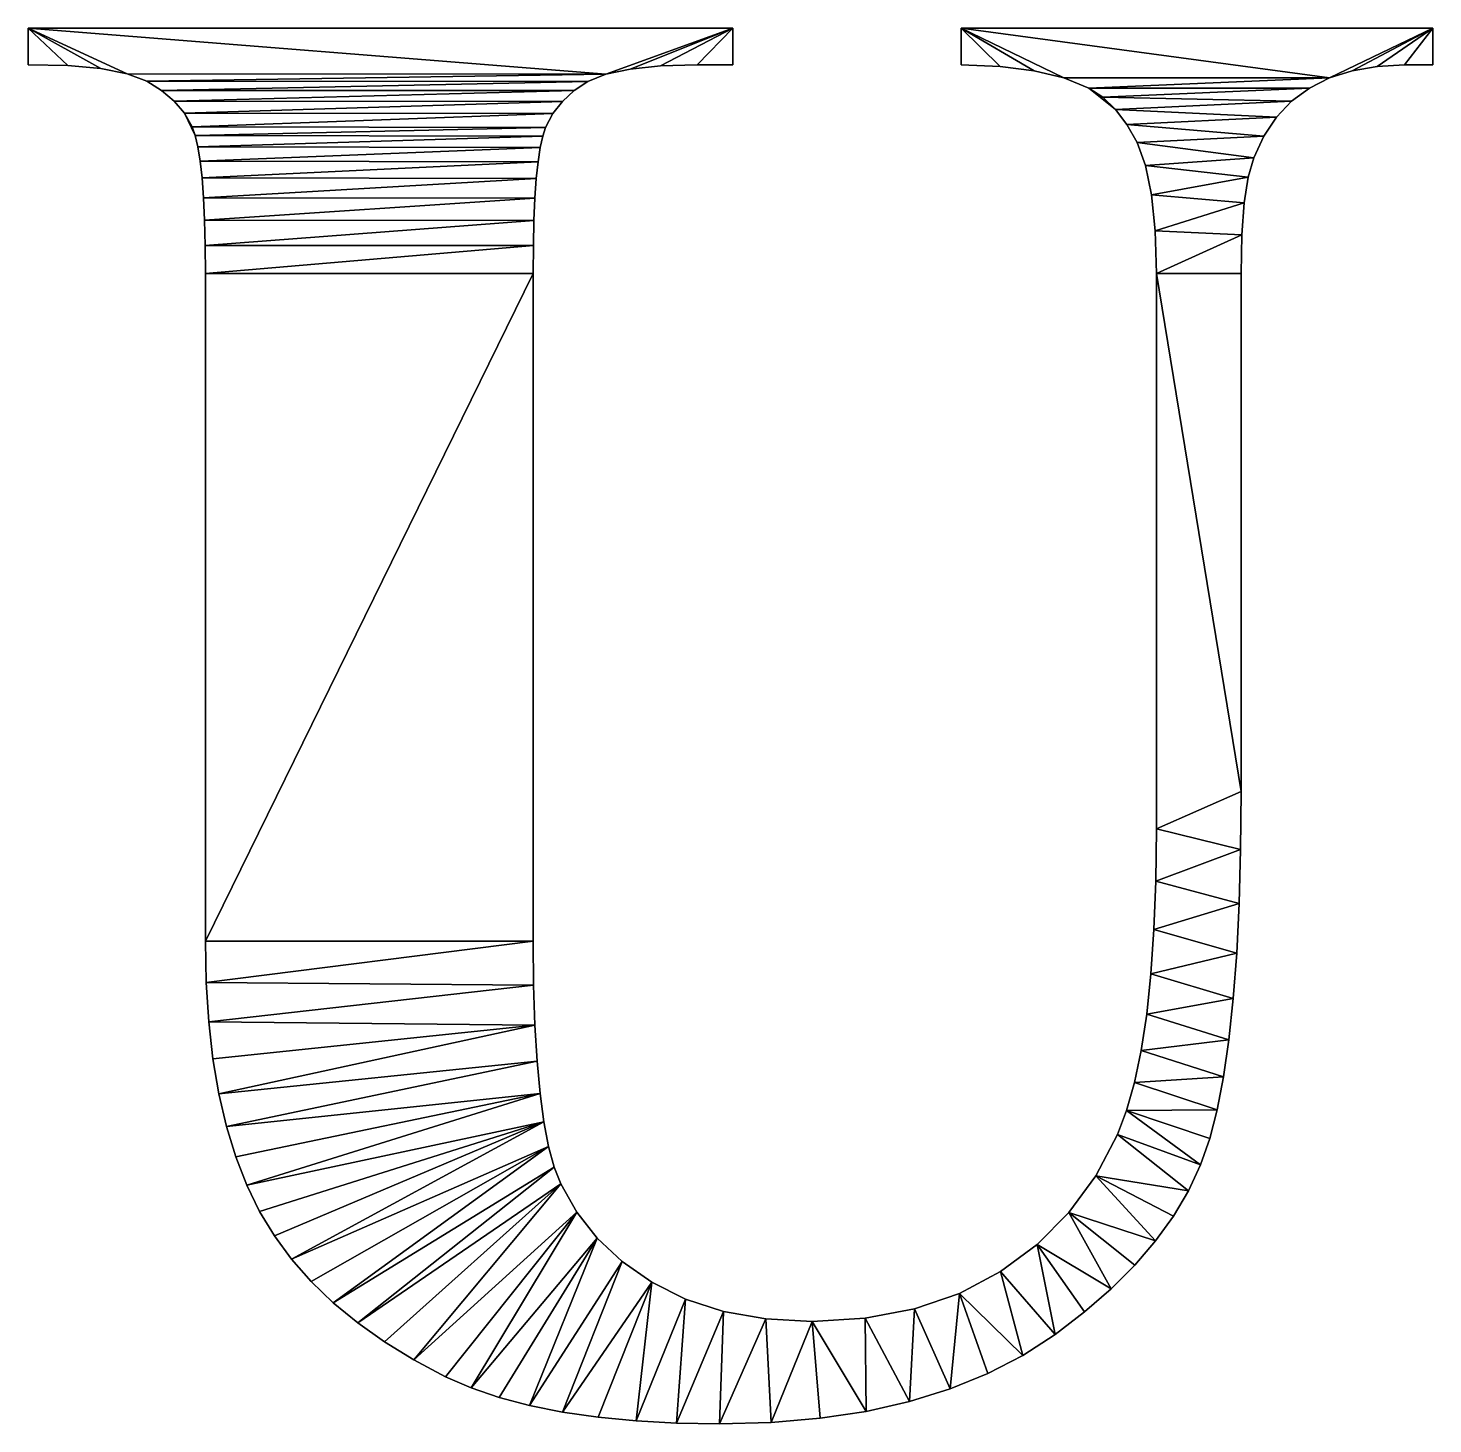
# Model space of a CAD drawing. Header units: metres. Extents: x 0.033 to 0.993, y -0.021 to 0.933.
import ezdxf

# ---------------------------------------------------------------- set-up
doc = ezdxf.new("R2010")
doc.units = ezdxf.units.M

msp = doc.modelspace()

# ---------------------------------------------------------------- meshes
at = {"layer": 'Armanisoft_0', "linetype": 'CONTINUOUS'}
mesh = msp.add_polyface(dxfattribs=at)
corners = [(0.46512, 0.907063), (0.514482, 0.932927), (0.490271, 0.907774), (0.444258, 0.904928), (0.427684, 0.90137), (0.032774, 0.932927), (0.144946, 0.865314), (0.391582, 0.874438), (0.386581, 0.864956), (0.139622, 0.874653), (0.398052, 0.882837), (0.147059, 0.859443), (0.132667, 0.882983), (0.40599, 0.890154), (0.124083, 0.890304), (0.415398, 0.896388), (0.113868, 0.896615), (0.100526, 0.901667), (0.082564, 0.905211), (0.05998, 0.907247), (0.032774, 0.907774), (0.46512, 0.907063, 0.229421), (0.490271, 0.907774, 0.229421), (0.514482, 0.932927, 0.229421), (0.444258, 0.904928, 0.229421), (0.427684, 0.90137, 0.229421), (0.032774, 0.932927, 0.229421), (0.144946, 0.865314, 0.229421), (0.386581, 0.864956, 0.229421), (0.391582, 0.874438, 0.229421), (0.139622, 0.874653, 0.229421), (0.398052, 0.882837, 0.229421), (0.147059, 0.859443, 0.229421), (0.132667, 0.882983, 0.229421), (0.40599, 0.890154, 0.229421), (0.124083, 0.890304, 0.229421), (0.415398, 0.896388, 0.229421), (0.113868, 0.896615, 0.229421), (0.100526, 0.901667, 0.229421), (0.082564, 0.905211, 0.229421), (0.05998, 0.907247, 0.229421), (0.032774, 0.907774, 0.229421), (0.514482, 0.932927), (0.032774, 0.932927), (0.032774, 0.932927, 0.229421), (0.514482, 0.932927, 0.229421), (0.46512, 0.907063), (0.490271, 0.907774), (0.490271, 0.907774, 0.229421), (0.46512, 0.907063, 0.229421), (0.444258, 0.904928), (0.444258, 0.904928, 0.229421), (0.427684, 0.90137), (0.427684, 0.90137, 0.229421), (0.415398, 0.896388), (0.415398, 0.896388, 0.229421), (0.40599, 0.890154), (0.40599, 0.890154, 0.229421), (0.398052, 0.882837), (0.398052, 0.882837, 0.229421), (0.391582, 0.874438), (0.391582, 0.874438, 0.229421), (0.386581, 0.864956), (0.386581, 0.864956, 0.229421), (0.139622, 0.874653), (0.144946, 0.865314), (0.144946, 0.865314, 0.229421), (0.139622, 0.874653, 0.229421), (0.132667, 0.882983), (0.132667, 0.882983, 0.229421), (0.124083, 0.890304), (0.124083, 0.890304, 0.229421), (0.113868, 0.896615), (0.113868, 0.896615, 0.229421), (0.100526, 0.901667), (0.100526, 0.901667, 0.229421), (0.082564, 0.905211), (0.082564, 0.905211, 0.229421), (0.05998, 0.907247), (0.05998, 0.907247, 0.229421), (0.032774, 0.907774), (0.032774, 0.907774, 0.229421)]
mesh.append_faces([[corners[k] for k in face] for face in [(0, 1, 2), (3, 1, 0), (4, 5, 1), (4, 1, 3), (6, 7, 8), (9, 10, 7), (9, 7, 6), (9, 6, 11), (12, 13, 10), (12, 10, 9), (14, 15, 13), (14, 13, 12), (16, 4, 15), (16, 15, 14), (17, 5, 4), (17, 4, 16), (18, 5, 17), (19, 5, 18), (20, 5, 19), (21, 22, 23), (24, 21, 23), (25, 23, 26), (25, 24, 23), (27, 28, 29), (30, 29, 31), (30, 27, 29), (30, 32, 27), (33, 31, 34), (33, 30, 31), (35, 34, 36), (35, 33, 34), (37, 36, 25), (37, 35, 36), (38, 25, 26), (38, 37, 25), (39, 38, 26), (40, 39, 26), (41, 40, 26), (42, 43, 44, 45), (46, 47, 48, 49), (50, 46, 49, 51), (52, 50, 51, 53), (54, 52, 53, 55), (56, 54, 55, 57), (58, 56, 57, 59), (60, 58, 59, 61), (62, 60, 61, 63), (64, 65, 66, 67), (68, 64, 67, 69), (70, 68, 69, 71), (72, 70, 71, 73), (74, 72, 73, 75), (76, 74, 75, 77), (78, 76, 77, 79), (80, 78, 79, 81), (43, 80, 81, 44)]])
mesh = msp.add_polyface(dxfattribs=at)
corners = [(0.490271, 0.907774), (0.514482, 0.932927), (0.514482, 0.907774), (0.757903, 0.891878), (0.767429, 0.885634), (0.776114, 0.877346), (0.670732, 0.932927), (0.740812, 0.898832), (0.720587, 0.9038), (0.697226, 0.906781), (0.670732, 0.907774), (0.973713, 0.907774), (0.99314, 0.932927), (0.99314, 0.907774), (0.955011, 0.906781), (0.937939, 0.9038), (0.922499, 0.898832), (0.908689, 0.891878), (0.896574, 0.882936), (0.886217, 0.872008), (0.783956, 0.867014), (0.490271, 0.907774, 0.229421), (0.514482, 0.907774, 0.229421), (0.514482, 0.932927, 0.229421), (0.757903, 0.891878, 0.229421), (0.776114, 0.877346, 0.229421), (0.767429, 0.885634, 0.229421), (0.670732, 0.932927, 0.229421), (0.720587, 0.9038, 0.229421), (0.740812, 0.898832, 0.229421), (0.697226, 0.906781, 0.229421), (0.670732, 0.907774, 0.229421), (0.973713, 0.907774, 0.229421), (0.99314, 0.907774, 0.229421), (0.99314, 0.932927, 0.229421), (0.955011, 0.906781, 0.229421), (0.937939, 0.9038, 0.229421), (0.922499, 0.898832, 0.229421), (0.908689, 0.891878, 0.229421), (0.896574, 0.882936, 0.229421), (0.886217, 0.872008, 0.229421), (0.783956, 0.867014, 0.229421), (0.877618, 0.859095, 0.229421), (0.514482, 0.907774), (0.514482, 0.932927), (0.514482, 0.932927, 0.229421), (0.514482, 0.907774, 0.229421), (0.490271, 0.907774), (0.490271, 0.907774, 0.229421), (0.776114, 0.877346), (0.783956, 0.867014), (0.783956, 0.867014, 0.229421), (0.776114, 0.877346, 0.229421), (0.767429, 0.885634), (0.767429, 0.885634, 0.229421), (0.757903, 0.891878), (0.757903, 0.891878, 0.229421), (0.740812, 0.898832), (0.740812, 0.898832, 0.229421), (0.720587, 0.9038), (0.720587, 0.9038, 0.229421), (0.697226, 0.906781), (0.697226, 0.906781, 0.229421), (0.670732, 0.907774), (0.670732, 0.907774, 0.229421), (0.670732, 0.932927), (0.670732, 0.932927, 0.229421), (0.99314, 0.932927), (0.99314, 0.932927, 0.229421), (0.99314, 0.907774), (0.99314, 0.907774, 0.229421), (0.973713, 0.907774), (0.973713, 0.907774, 0.229421), (0.955011, 0.906781), (0.955011, 0.906781, 0.229421), (0.937939, 0.9038), (0.937939, 0.9038, 0.229421), (0.922499, 0.898832), (0.922499, 0.898832, 0.229421), (0.908689, 0.891878), (0.908689, 0.891878, 0.229421), (0.896574, 0.882936), (0.896574, 0.882936, 0.229421), (0.886217, 0.872008), (0.886217, 0.872008, 0.229421)]
mesh.append_faces([[corners[k] for k in face] for face in [(0, 1, 2), (3, 4, 5), (6, 7, 8), (6, 8, 9), (6, 9, 10), (11, 12, 13), (14, 12, 11), (15, 12, 14), (16, 3, 7), (16, 7, 6), (16, 6, 12), (16, 12, 15), (17, 4, 3), (17, 3, 16), (18, 5, 4), (18, 4, 17), (19, 20, 5), (19, 5, 18), (21, 22, 23), (24, 25, 26), (27, 28, 29), (27, 30, 28), (27, 31, 30), (32, 33, 34), (35, 32, 34), (36, 35, 34), (37, 29, 24), (37, 27, 29), (37, 34, 27), (37, 36, 34), (38, 24, 26), (38, 37, 24), (39, 26, 25), (39, 38, 26), (40, 25, 41), (40, 39, 25), (42, 40, 41), (43, 44, 45, 46), (47, 43, 46, 48), (49, 50, 51, 52), (53, 49, 52, 54), (55, 53, 54, 56), (57, 55, 56, 58), (59, 57, 58, 60), (61, 59, 60, 62), (63, 61, 62, 64), (65, 63, 64, 66), (67, 65, 66, 68), (69, 67, 68, 70), (71, 69, 70, 72), (73, 71, 72, 74), (75, 73, 74, 76), (77, 75, 76, 78), (79, 77, 78, 80), (81, 79, 80, 82), (83, 81, 82, 84)]])
mesh = msp.add_polyface(dxfattribs=at)
corners = [(0.153963, 0.308689), (0.378049, 0.765244), (0.378049, 0.308689), (0.153963, 0.765244), (0.378182, 0.784229), (0.153823, 0.784391), (0.378582, 0.801351), (0.1534, 0.801641), (0.379249, 0.81661), (0.152695, 0.816995), (0.380182, 0.830005), (0.151709, 0.830452), (0.381382, 0.841538), (0.150441, 0.842013), (0.382848, 0.851207), (0.148891, 0.851676), (0.384581, 0.859013), (0.147059, 0.859443), (0.386581, 0.864956), (0.144946, 0.865314), (0.153963, 0.308689, 0.229421), (0.378049, 0.308689, 0.229421), (0.378049, 0.765244, 0.229421), (0.154543, 0.280353, 0.229421), (0.153963, 0.765244, 0.229421), (0.378182, 0.784229, 0.229421), (0.153823, 0.784391, 0.229421), (0.378582, 0.801351, 0.229421), (0.1534, 0.801641, 0.229421), (0.379249, 0.81661, 0.229421), (0.152695, 0.816995, 0.229421), (0.380182, 0.830005, 0.229421), (0.151709, 0.830452, 0.229421), (0.381382, 0.841538, 0.229421), (0.150441, 0.842013, 0.229421), (0.382848, 0.851207, 0.229421), (0.148891, 0.851676, 0.229421), (0.384581, 0.859013, 0.229421), (0.147059, 0.859443, 0.229421), (0.386581, 0.864956, 0.229421), (0.144946, 0.865314, 0.229421), (0.384581, 0.859013), (0.386581, 0.864956), (0.386581, 0.864956, 0.229421), (0.384581, 0.859013, 0.229421), (0.382848, 0.851207), (0.382848, 0.851207, 0.229421), (0.381382, 0.841538), (0.381382, 0.841538, 0.229421), (0.380182, 0.830005), (0.380182, 0.830005, 0.229421), (0.379249, 0.81661), (0.379249, 0.81661, 0.229421), (0.378582, 0.801351), (0.378582, 0.801351, 0.229421), (0.378182, 0.784229), (0.378182, 0.784229, 0.229421), (0.378049, 0.765244), (0.378049, 0.765244, 0.229421), (0.378049, 0.308689), (0.378049, 0.308689, 0.229421), (0.153963, 0.765244), (0.153963, 0.308689), (0.153963, 0.308689, 0.229421), (0.153963, 0.765244, 0.229421), (0.153823, 0.784391), (0.153823, 0.784391, 0.229421), (0.1534, 0.801641), (0.1534, 0.801641, 0.229421), (0.152695, 0.816995), (0.152695, 0.816995, 0.229421), (0.151709, 0.830452), (0.151709, 0.830452, 0.229421), (0.150441, 0.842013), (0.150441, 0.842013, 0.229421), (0.148891, 0.851676), (0.148891, 0.851676, 0.229421), (0.147059, 0.859443), (0.147059, 0.859443, 0.229421), (0.144946, 0.865314), (0.144946, 0.865314, 0.229421)]
mesh.append_faces([[corners[k] for k in face] for face in [(0, 1, 2), (3, 4, 1), (3, 1, 0), (5, 6, 4), (5, 4, 3), (7, 8, 6), (7, 6, 5), (9, 10, 8), (9, 8, 7), (11, 12, 10), (11, 10, 9), (13, 14, 12), (13, 12, 11), (15, 16, 14), (15, 14, 13), (17, 18, 16), (17, 16, 15), (19, 18, 17), (20, 21, 22), (20, 23, 21), (24, 22, 25), (24, 20, 22), (26, 25, 27), (26, 24, 25), (28, 27, 29), (28, 26, 27), (30, 29, 31), (30, 28, 29), (32, 31, 33), (32, 30, 31), (34, 33, 35), (34, 32, 33), (36, 35, 37), (36, 34, 35), (38, 37, 39), (38, 36, 37), (40, 38, 39), (41, 42, 43, 44), (45, 41, 44, 46), (47, 45, 46, 48), (49, 47, 48, 50), (51, 49, 50, 52), (53, 51, 52, 54), (55, 53, 54, 56), (57, 55, 56, 58), (59, 57, 58, 60), (61, 62, 63, 64), (65, 61, 64, 66), (67, 65, 66, 68), (69, 67, 68, 70), (71, 69, 70, 72), (73, 71, 72, 74), (75, 73, 74, 76), (77, 75, 76, 78), (79, 77, 78, 80)]])
mesh = msp.add_polyface(dxfattribs=at)
corners = [(0.877618, 0.859095), (0.790957, 0.854639), (0.783956, 0.867014), (0.886217, 0.872008), (0.870778, 0.844195), (0.796714, 0.839004), (0.866956, 0.830989), (0.800826, 0.818893), (0.864227, 0.813429), (0.803293, 0.794307), (0.862589, 0.791514), (0.804116, 0.765244), (0.862043, 0.765244), (0.862043, 0.411034), (0.804116, 0.385533), (0.861708, 0.371355), (0.803701, 0.34965), (0.860705, 0.334539), (0.802456, 0.316557), (0.859032, 0.300585), (0.877618, 0.859095, 0.229421), (0.783956, 0.867014, 0.229421), (0.790957, 0.854639, 0.229421), (0.870778, 0.844195, 0.229421), (0.796714, 0.839004, 0.229421), (0.866956, 0.830989, 0.229421), (0.800826, 0.818893, 0.229421), (0.864227, 0.813429, 0.229421), (0.803293, 0.794307, 0.229421), (0.862589, 0.791514, 0.229421), (0.804116, 0.765244, 0.229421), (0.862043, 0.765244, 0.229421), (0.862043, 0.411034, 0.229421), (0.804116, 0.385533, 0.229421), (0.861708, 0.371355, 0.229421), (0.803701, 0.34965, 0.229421), (0.860705, 0.334539, 0.229421), (0.802456, 0.316557, 0.229421), (0.859032, 0.300585, 0.229421), (0.800381, 0.286255, 0.229421), (0.802456, 0.316557), (0.800381, 0.286255), (0.800381, 0.286255, 0.229421), (0.802456, 0.316557, 0.229421), (0.803701, 0.34965), (0.803701, 0.34965, 0.229421), (0.804116, 0.385533), (0.804116, 0.385533, 0.229421), (0.804116, 0.765244), (0.804116, 0.765244, 0.229421), (0.803293, 0.794307), (0.803293, 0.794307, 0.229421), (0.800826, 0.818893), (0.800826, 0.818893, 0.229421), (0.796714, 0.839004), (0.796714, 0.839004, 0.229421), (0.790957, 0.854639), (0.790957, 0.854639, 0.229421), (0.783956, 0.867014), (0.783956, 0.867014, 0.229421), (0.877618, 0.859095), (0.886217, 0.872008), (0.886217, 0.872008, 0.229421), (0.877618, 0.859095, 0.229421), (0.870778, 0.844195), (0.870778, 0.844195, 0.229421), (0.866956, 0.830989), (0.866956, 0.830989, 0.229421), (0.864227, 0.813429), (0.864227, 0.813429, 0.229421), (0.862589, 0.791514), (0.862589, 0.791514, 0.229421), (0.862043, 0.765244), (0.862043, 0.765244, 0.229421), (0.862043, 0.411034), (0.862043, 0.411034, 0.229421), (0.861708, 0.371355), (0.861708, 0.371355, 0.229421), (0.860705, 0.334539), (0.860705, 0.334539, 0.229421), (0.859032, 0.300585), (0.859032, 0.300585, 0.229421)]
mesh.append_faces([[corners[k] for k in face] for face in [(0, 1, 2), (0, 2, 3), (4, 5, 1), (4, 1, 0), (6, 7, 5), (6, 5, 4), (8, 9, 7), (8, 7, 6), (10, 11, 9), (10, 9, 8), (12, 11, 10), (13, 14, 11), (13, 11, 12), (15, 16, 14), (15, 14, 13), (17, 18, 16), (17, 16, 15), (19, 18, 17), (20, 21, 22), (23, 22, 24), (23, 20, 22), (25, 24, 26), (25, 23, 24), (27, 26, 28), (27, 25, 26), (29, 28, 30), (29, 27, 28), (31, 29, 30), (32, 30, 33), (32, 31, 30), (34, 33, 35), (34, 32, 33), (36, 35, 37), (36, 34, 35), (38, 37, 39), (38, 36, 37), (40, 41, 42, 43), (44, 40, 43, 45), (46, 44, 45, 47), (48, 46, 47, 49), (50, 48, 49, 51), (52, 50, 51, 53), (54, 52, 53, 55), (56, 54, 55, 57), (58, 56, 57, 59), (60, 61, 62, 63), (64, 60, 63, 65), (66, 64, 65, 67), (68, 66, 67, 69), (70, 68, 69, 71), (72, 70, 71, 73), (74, 72, 73, 75), (76, 74, 75, 77), (78, 76, 77, 79), (80, 78, 79, 81)]])
mesh = msp.add_polyface(dxfattribs=at)
corners = [(0.276498, 0.034707), (0.39689, 0.142823), (0.296534, 0.02242), (0.258117, 0.047733), (0.241393, 0.0615), (0.392474, 0.154276), (0.226325, 0.076006), (0.388647, 0.168381), (0.212912, 0.091252), (0.201156, 0.107238), (0.385409, 0.185137), (0.191055, 0.123963), (0.182361, 0.141809), (0.382759, 0.204544), (0.174827, 0.161152), (0.168452, 0.181995), (0.380698, 0.226603), (0.163236, 0.204336), (0.379226, 0.251314), (0.159179, 0.228176), (0.156282, 0.253515), (0.378343, 0.278676), (0.154543, 0.280353), (0.378049, 0.308689), (0.153963, 0.308689), (0.276498, 0.034707, 0.229421), (0.296534, 0.02242, 0.229421), (0.39689, 0.142823, 0.229421), (0.258117, 0.047733, 0.229421), (0.241393, 0.0615, 0.229421), (0.392474, 0.154276, 0.229421), (0.226325, 0.076006, 0.229421), (0.388647, 0.168381, 0.229421), (0.212912, 0.091252, 0.229421), (0.201156, 0.107238, 0.229421), (0.385409, 0.185137, 0.229421), (0.191055, 0.123963, 0.229421), (0.182361, 0.141809, 0.229421), (0.382759, 0.204544, 0.229421), (0.174827, 0.161152, 0.229421), (0.168452, 0.181995, 0.229421), (0.380698, 0.226603, 0.229421), (0.163236, 0.204336, 0.229421), (0.379226, 0.251314, 0.229421), (0.159179, 0.228176, 0.229421), (0.156282, 0.253515, 0.229421), (0.378343, 0.278676, 0.229421), (0.154543, 0.280353, 0.229421), (0.378049, 0.308689, 0.229421), (0.296534, 0.02242), (0.318226, 0.010874), (0.318226, 0.010874, 0.229421), (0.296534, 0.02242, 0.229421), (0.276498, 0.034707), (0.276498, 0.034707, 0.229421), (0.258117, 0.047733), (0.258117, 0.047733, 0.229421), (0.241393, 0.0615), (0.241393, 0.0615, 0.229421), (0.226325, 0.076006), (0.226325, 0.076006, 0.229421), (0.212912, 0.091252), (0.212912, 0.091252, 0.229421), (0.201156, 0.107238), (0.201156, 0.107238, 0.229421), (0.191055, 0.123963), (0.191055, 0.123963, 0.229421), (0.182361, 0.141809), (0.182361, 0.141809, 0.229421), (0.174827, 0.161152), (0.174827, 0.161152, 0.229421), (0.168452, 0.181995), (0.168452, 0.181995, 0.229421), (0.163236, 0.204336), (0.163236, 0.204336, 0.229421), (0.159179, 0.228176), (0.159179, 0.228176, 0.229421), (0.156282, 0.253515), (0.156282, 0.253515, 0.229421), (0.154543, 0.280353), (0.154543, 0.280353, 0.229421), (0.153963, 0.308689), (0.153963, 0.308689, 0.229421)]
mesh.append_faces([[corners[k] for k in face] for face in [(0, 1, 2), (3, 1, 0), (4, 5, 3), (6, 7, 4), (8, 7, 6), (9, 10, 8), (11, 10, 9), (12, 13, 10), (12, 10, 11), (14, 13, 12), (15, 16, 13), (15, 13, 14), (17, 18, 16), (17, 16, 15), (19, 18, 17), (20, 21, 18), (20, 18, 19), (22, 23, 21), (22, 21, 20), (24, 23, 22), (25, 26, 27), (28, 25, 27), (29, 28, 30), (31, 29, 32), (33, 31, 32), (34, 33, 35), (36, 34, 35), (37, 35, 38), (37, 36, 35), (39, 37, 38), (40, 38, 41), (40, 39, 38), (42, 41, 43), (42, 40, 41), (44, 42, 43), (45, 43, 46), (45, 44, 43), (47, 46, 48), (47, 45, 46), (49, 50, 51, 52), (53, 49, 52, 54), (55, 53, 54, 56), (57, 55, 56, 58), (59, 57, 58, 60), (61, 59, 60, 62), (63, 61, 62, 64), (65, 63, 64, 66), (67, 65, 66, 68), (69, 67, 68, 70), (71, 69, 70, 72), (73, 71, 72, 74), (75, 73, 74, 76), (77, 75, 76, 78), (79, 77, 78, 80), (81, 79, 80, 82)]])
mesh = msp.add_polyface(dxfattribs=at)
corners = [(0.476081, -0.020838), (0.482241, 0.063837), (0.508206, 0.055472), (0.448374, -0.019328), (0.459122, 0.075547), (0.422385, -0.016811), (0.398116, -0.013288), (0.438962, 0.089789), (0.375565, -0.008757), (0.421869, 0.105749), (0.354733, -0.00322), (0.33562, 0.003323), (0.407845, 0.123427), (0.318226, 0.010874), (0.296534, 0.02242), (0.39689, 0.142823), (0.258117, 0.047733), (0.392474, 0.154276), (0.241393, 0.0615), (0.388647, 0.168381), (0.212912, 0.091252), (0.385409, 0.185137), (0.476081, -0.020838, 0.229421), (0.508206, 0.055472, 0.229421), (0.482241, 0.063837, 0.229421), (0.448374, -0.019328, 0.229421), (0.459122, 0.075547, 0.229421), (0.422385, -0.016811, 0.229421), (0.398116, -0.013288, 0.229421), (0.438962, 0.089789, 0.229421), (0.375565, -0.008757, 0.229421), (0.421869, 0.105749, 0.229421), (0.354733, -0.00322, 0.229421), (0.33562, 0.003323, 0.229421), (0.407845, 0.123427, 0.229421), (0.318226, 0.010874, 0.229421), (0.296534, 0.02242, 0.229421), (0.39689, 0.142823, 0.229421), (0.258117, 0.047733, 0.229421), (0.392474, 0.154276, 0.229421), (0.241393, 0.0615, 0.229421), (0.388647, 0.168381, 0.229421), (0.212912, 0.091252, 0.229421), (0.385409, 0.185137, 0.229421), (0.378343, 0.278676), (0.378049, 0.308689), (0.378049, 0.308689, 0.229421), (0.378343, 0.278676, 0.229421), (0.379226, 0.251314), (0.379226, 0.251314, 0.229421), (0.380698, 0.226603), (0.380698, 0.226603, 0.229421), (0.382759, 0.204544), (0.382759, 0.204544, 0.229421), (0.385409, 0.185137), (0.385409, 0.185137, 0.229421), (0.388647, 0.168381), (0.388647, 0.168381, 0.229421), (0.392474, 0.154276), (0.392474, 0.154276, 0.229421), (0.39689, 0.142823), (0.39689, 0.142823, 0.229421), (0.407845, 0.123427), (0.407845, 0.123427, 0.229421), (0.421869, 0.105749), (0.421869, 0.105749, 0.229421), (0.438962, 0.089789), (0.438962, 0.089789, 0.229421), (0.459122, 0.075547), (0.459122, 0.075547, 0.229421), (0.482241, 0.063837), (0.482241, 0.063837, 0.229421), (0.508206, 0.055472), (0.508206, 0.055472, 0.229421), (0.476081, -0.020838), (0.505507, -0.021341), (0.505507, -0.021341, 0.229421), (0.476081, -0.020838, 0.229421), (0.448374, -0.019328), (0.448374, -0.019328, 0.229421), (0.422385, -0.016811), (0.422385, -0.016811, 0.229421), (0.398116, -0.013288), (0.398116, -0.013288, 0.229421), (0.375565, -0.008757), (0.375565, -0.008757, 0.229421), (0.354733, -0.00322), (0.354733, -0.00322, 0.229421), (0.33562, 0.003323), (0.33562, 0.003323, 0.229421), (0.318226, 0.010874), (0.318226, 0.010874, 0.229421)]
mesh.append_faces([[corners[k] for k in face] for face in [(0, 1, 2), (3, 4, 1), (3, 1, 0), (5, 4, 3), (6, 7, 4), (6, 4, 5), (8, 9, 7), (8, 7, 6), (10, 9, 8), (11, 12, 9), (11, 9, 10), (13, 12, 11), (14, 15, 12), (14, 12, 13), (16, 17, 15), (18, 19, 17), (20, 21, 19), (22, 23, 24), (25, 24, 26), (25, 22, 24), (27, 25, 26), (28, 26, 29), (28, 27, 26), (30, 29, 31), (30, 28, 29), (32, 30, 31), (33, 31, 34), (33, 32, 31), (35, 33, 34), (36, 34, 37), (36, 35, 34), (38, 37, 39), (40, 39, 41), (42, 41, 43), (44, 45, 46, 47), (48, 44, 47, 49), (50, 48, 49, 51), (52, 50, 51, 53), (54, 52, 53, 55), (56, 54, 55, 57), (58, 56, 57, 59), (60, 58, 59, 61), (62, 60, 61, 63), (64, 62, 63, 65), (66, 64, 65, 67), (68, 66, 67, 69), (70, 68, 69, 71), (72, 70, 71, 73), (74, 75, 76, 77), (78, 74, 77, 79), (80, 78, 79, 81), (82, 80, 81, 83), (84, 82, 83, 85), (86, 84, 85, 87), (88, 86, 87, 89), (90, 88, 89, 91)]])
mesh = msp.add_polyface(dxfattribs=at)
corners = [(0.859032, 0.300585), (0.800381, 0.286255), (0.802456, 0.316557), (0.85669, 0.269493), (0.797476, 0.258743), (0.853679, 0.241263), (0.793741, 0.234021), (0.849999, 0.215895), (0.789176, 0.212089), (0.84565, 0.19339), (0.783781, 0.192948), (0.840632, 0.173747), (0.834297, 0.155718), (0.777556, 0.176596), (0.825995, 0.138056), (0.762602, 0.148299), (0.815727, 0.12076), (0.803493, 0.103831), (0.744299, 0.123229), (0.789292, 0.087268), (0.773126, 0.071072), (0.85669, 0.269493, 0.229421), (0.800381, 0.286255, 0.229421), (0.797476, 0.258743, 0.229421), (0.859032, 0.300585, 0.229421), (0.853679, 0.241263, 0.229421), (0.793741, 0.234021, 0.229421), (0.849999, 0.215895, 0.229421), (0.789176, 0.212089, 0.229421), (0.84565, 0.19339, 0.229421), (0.783781, 0.192948, 0.229421), (0.840632, 0.173747, 0.229421), (0.834297, 0.155718, 0.229421), (0.777556, 0.176596, 0.229421), (0.825995, 0.138056, 0.229421), (0.762602, 0.148299, 0.229421), (0.815727, 0.12076, 0.229421), (0.803493, 0.103831, 0.229421), (0.744299, 0.123229, 0.229421), (0.789292, 0.087268, 0.229421), (0.773126, 0.071072, 0.229421), (0.762602, 0.148299), (0.744299, 0.123229), (0.744299, 0.123229, 0.229421), (0.762602, 0.148299, 0.229421), (0.777556, 0.176596), (0.777556, 0.176596, 0.229421), (0.783781, 0.192948), (0.783781, 0.192948, 0.229421), (0.789176, 0.212089), (0.789176, 0.212089, 0.229421), (0.793741, 0.234021), (0.793741, 0.234021, 0.229421), (0.797476, 0.258743), (0.797476, 0.258743, 0.229421), (0.800381, 0.286255), (0.800381, 0.286255, 0.229421), (0.85669, 0.269493), (0.859032, 0.300585), (0.859032, 0.300585, 0.229421), (0.85669, 0.269493, 0.229421), (0.853679, 0.241263), (0.853679, 0.241263, 0.229421), (0.849999, 0.215895), (0.849999, 0.215895, 0.229421), (0.84565, 0.19339), (0.84565, 0.19339, 0.229421), (0.840632, 0.173747), (0.840632, 0.173747, 0.229421), (0.834297, 0.155718), (0.834297, 0.155718, 0.229421), (0.825995, 0.138056), (0.825995, 0.138056, 0.229421), (0.815727, 0.12076), (0.815727, 0.12076, 0.229421), (0.803493, 0.103831), (0.803493, 0.103831, 0.229421), (0.789292, 0.087268), (0.789292, 0.087268, 0.229421), (0.773126, 0.071072), (0.773126, 0.071072, 0.229421), (0.754993, 0.055242), (0.754993, 0.055242, 0.229421)]
mesh.append_faces([[corners[k] for k in face] for face in [(0, 1, 2), (3, 4, 1), (3, 1, 0), (5, 6, 4), (5, 4, 3), (7, 8, 6), (7, 6, 5), (9, 10, 8), (9, 8, 7), (11, 10, 9), (12, 13, 10), (12, 10, 11), (14, 15, 13), (14, 13, 12), (16, 15, 14), (17, 18, 15), (17, 15, 16), (19, 18, 17), (20, 18, 19), (21, 22, 23), (21, 24, 22), (25, 23, 26), (25, 21, 23), (27, 26, 28), (27, 25, 26), (29, 28, 30), (29, 27, 28), (31, 29, 30), (32, 30, 33), (32, 31, 30), (34, 33, 35), (34, 32, 33), (36, 34, 35), (37, 35, 38), (37, 36, 35), (39, 37, 38), (40, 39, 38), (41, 42, 43, 44), (45, 41, 44, 46), (47, 45, 46, 48), (49, 47, 48, 50), (51, 49, 50, 52), (53, 51, 52, 54), (55, 53, 54, 56), (57, 58, 59, 60), (61, 57, 60, 62), (63, 61, 62, 64), (65, 63, 64, 66), (67, 65, 66, 68), (69, 67, 68, 70), (71, 69, 70, 72), (73, 71, 72, 74), (75, 73, 74, 76), (77, 75, 76, 78), (79, 77, 78, 80), (81, 79, 80, 82)]])
mesh = msp.add_polyface(dxfattribs=at)
corners = [(0.773126, 0.071072), (0.722647, 0.101388), (0.744299, 0.123229), (0.754993, 0.055242), (0.734894, 0.039779), (0.697647, 0.082776), (0.712863, 0.025454), (0.66958, 0.067903), (0.688934, 0.013039), (0.663108, 0.002534), (0.638729, 0.057279), (0.635383, -0.006061), (0.605094, 0.050905), (0.605761, -0.012746), (0.568676, 0.04878), (0.574241, -0.017521), (0.540823, -0.020386), (0.537018, 0.050453), (0.505507, -0.021341), (0.508206, 0.055472), (0.476081, -0.020838), (0.773126, 0.071072, 0.229421), (0.744299, 0.123229, 0.229421), (0.722647, 0.101388, 0.229421), (0.754993, 0.055242, 0.229421), (0.734894, 0.039779, 0.229421), (0.697647, 0.082776, 0.229421), (0.712863, 0.025454, 0.229421), (0.66958, 0.067903, 0.229421), (0.688934, 0.013039, 0.229421), (0.663108, 0.002534, 0.229421), (0.638729, 0.057279, 0.229421), (0.635383, -0.006061, 0.229421), (0.605094, 0.050905, 0.229421), (0.605761, -0.012746, 0.229421), (0.568676, 0.04878, 0.229421), (0.574241, -0.017521, 0.229421), (0.540823, -0.020386, 0.229421), (0.537018, 0.050453, 0.229421), (0.505507, -0.021341, 0.229421), (0.508206, 0.055472, 0.229421), (0.476081, -0.020838, 0.229421), (0.537018, 0.050453), (0.508206, 0.055472), (0.508206, 0.055472, 0.229421), (0.537018, 0.050453, 0.229421), (0.568676, 0.04878), (0.568676, 0.04878, 0.229421), (0.605094, 0.050905), (0.605094, 0.050905, 0.229421), (0.638729, 0.057279), (0.638729, 0.057279, 0.229421), (0.66958, 0.067903), (0.66958, 0.067903, 0.229421), (0.697647, 0.082776), (0.697647, 0.082776, 0.229421), (0.722647, 0.101388), (0.722647, 0.101388, 0.229421), (0.744299, 0.123229), (0.744299, 0.123229, 0.229421), (0.734894, 0.039779), (0.754993, 0.055242), (0.754993, 0.055242, 0.229421), (0.734894, 0.039779, 0.229421), (0.712863, 0.025454), (0.712863, 0.025454, 0.229421), (0.688934, 0.013039), (0.688934, 0.013039, 0.229421), (0.663108, 0.002534), (0.663108, 0.002534, 0.229421), (0.635383, -0.006061), (0.635383, -0.006061, 0.229421), (0.605761, -0.012746), (0.605761, -0.012746, 0.229421), (0.574241, -0.017521), (0.574241, -0.017521, 0.229421), (0.540823, -0.020386), (0.540823, -0.020386, 0.229421), (0.505507, -0.021341), (0.505507, -0.021341, 0.229421)]
mesh.append_faces([[corners[k] for k in face] for face in [(0, 1, 2), (3, 1, 0), (4, 5, 1), (4, 1, 3), (6, 7, 5), (6, 5, 4), (8, 7, 6), (9, 10, 7), (9, 7, 8), (11, 12, 10), (11, 10, 9), (13, 14, 12), (13, 12, 11), (15, 14, 13), (16, 17, 14), (16, 14, 15), (18, 19, 17), (18, 17, 16), (20, 19, 18), (21, 22, 23), (24, 21, 23), (25, 23, 26), (25, 24, 23), (27, 26, 28), (27, 25, 26), (29, 27, 28), (30, 28, 31), (30, 29, 28), (32, 31, 33), (32, 30, 31), (34, 33, 35), (34, 32, 33), (36, 34, 35), (37, 35, 38), (37, 36, 35), (39, 38, 40), (39, 37, 38), (41, 39, 40), (42, 43, 44, 45), (46, 42, 45, 47), (48, 46, 47, 49), (50, 48, 49, 51), (52, 50, 51, 53), (54, 52, 53, 55), (56, 54, 55, 57), (58, 56, 57, 59), (60, 61, 62, 63), (64, 60, 63, 65), (66, 64, 65, 67), (68, 66, 67, 69), (70, 68, 69, 71), (72, 70, 71, 73), (74, 72, 73, 75), (76, 74, 75, 77), (78, 76, 77, 79)]])

doc.saveas('drawing.dxf')
